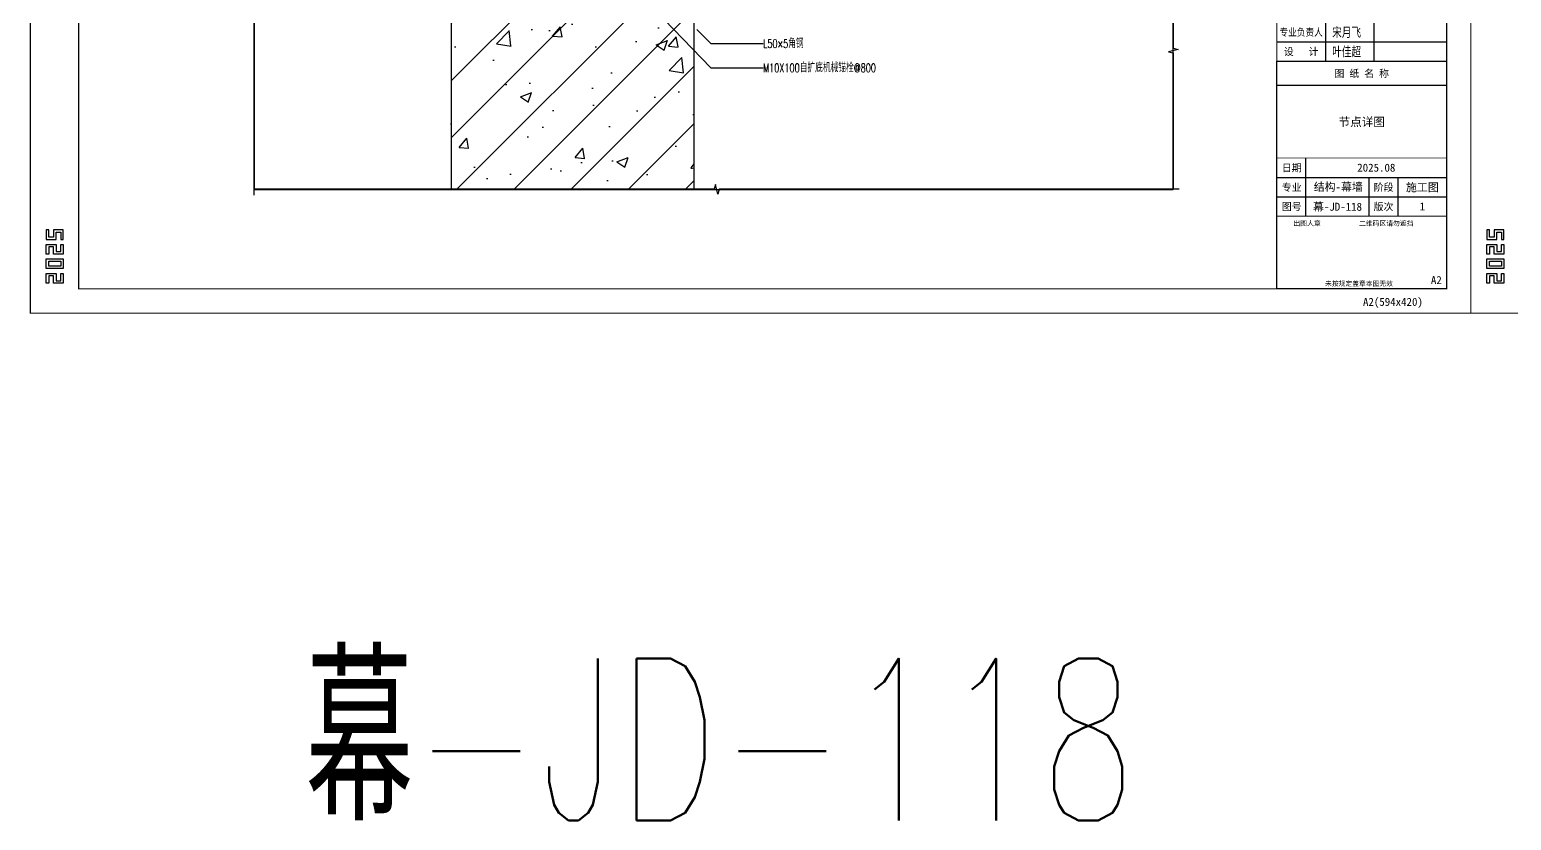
# Model space of a CAD drawing. Extents: x -160106 to 966792, y -663931 to 1550022.
# Drawn here: x -46271 to -44438, y -87453 to -86474 of the extents above; entities that cross this region are included whole.
import ezdxf
from ezdxf.enums import TextEntityAlignment as Align
from ezdxf.xclip import XClip

# ---------------------------------------------------------------- set-up
doc = ezdxf.new("R2010")
doc.units = 0
for name, color, linetype in [('!ZN1-填充-8', 8, 'Continuous'), ('!ZN1-文字-7', 7, 'Continuous'), ('!ZN1-标注-173', 173, 'Continuous'), ('0-cxFrame', 155, 'Continuous'), ('3符号', 173, 'Continuous'), ('AS-COLN', 6, 'Continuous'), ('qianming', 155, 'Continuous')]:
    doc.layers.add(name, color=color, linetype=linetype)
doc.layers.add('0-cxText', color=131, linetype='Continuous', lineweight=25)
doc.styles.add('BZHZ', font='bzxw', dxfattribs={"width": 0.8, "bigfont": 'bzhz'})
doc.styles.add('cx_biaoti', font='')
doc.styles.add('cx_tuming', font='simhei.ttf')
doc.styles.add('cx_tuqian1', font='')
doc.styles.add('ZNDimTStyle', font='ROMANS.shx', dxfattribs={"width": 0.7, "bigfont": 'CHINESE.shx'})
doc.styles.add('ZNTextStyle', font='ROMANS.shx', dxfattribs={"width": 0.7, "bigfont": 'CHINESE.shx'})
doc.styles.add('黑体', font='simhei.ttf', dxfattribs={"height": 12})
doc.styles.get('cx_biaoti').set_extended_font_data('SimSun')
doc.styles.get('cx_tuqian1').set_extended_font_data('SimSun')
doc.dimstyles.new('ZN机械-3', dxfattribs={"dimscale": 3, "dimtxt": 2.5, "dimasz": 1.5, "dimexe": 1, "dimexo": 2, "dimgap": 0.9, "dimtad": 1, "dimdec": 0, "dimzin": 0, "dimdsep": 46, "dimtxsty": 'ZNDimTStyle', "dimcen": 2.5, "dimdle": 1, "dimclrd": 173, "dimclre": 173, "dimclrt": 7, "dimazin": 2, "dimtfac": 1, "dimtdec": 4, "dimtix": 1, "dimtmove": 2, "dimatfit": 3, "dimfxl": 0, "dimfrac": 2, "dimtolj": 1, "dimtzin": 0, "dimarcsym": 0})

# ---------------------------------------------------------------- blocks, each defined once
blk = doc.blocks.new('20250910150331')
at = {"layer": '!ZN1-填充-8', "ltscale": 20}
h = blk.add_hatch(dxfattribs=at)
h.set_pattern_fill('钢筋混凝土', color=256, scale=20)
h.set_pattern_definition([(45, (62517.96, 67904.193), (-35.35534, 35.35534), []), (50, (62517.96, 67904.19), (143.45204, -12.55043), [15, -165]), (355, (62517.96, 67904.2), (-27.75027, 150.43843), [12, -132]), (100.4514, (62529.92, 67903.15), (115.70188, 137.8879), [12.74804, -140.22842]), (46.1842, (62517.96, 67944.2), (213.4482, -33.1038), [22.5, -247.5]), (96.6356, (62535.75, 67941.43), (186.93254, 194.82357), [19.12206, -210.3426]), (351.1842, (62517.96, 67944.2), (186.9324, 194.8237), [18, -198]), (21, (62537.96, 67934.19), (119.38141, -80.52378), [15, -165]), (326, (62537.96, 67934.2), (48.66307, 145.03), [12, -132]), (71.4514, (62547.91, 67927.48), (168.04453, 64.5061), [12.74804, -140.22842]), (37.5, (62517.96, 67904.193), (2.43197, 66.57877), [0, -130.4, 0, -134, 0, -132.5]), (7.5, (62517.96, 67904.19), (52.61391, 78.88234), [0, -76.4, 0, -127.4, 0, -50.5]), (327.5, (62473.36, 67904.193), (106.764487, -4.510974), [0, -50, 0, -156, 0, -207]), (317.5, (62453.36, 67904.19), (116.63723, 20.021), [0, -65, 0, -103.6, 0, -147])])
h.paths.add_polyline_path([(199.4, 0), (199.2, -580), (200, -967.5), (500, -967.5), (500, -250), (719.8, -250), (719.8, 0)])
at = {"layer": 'AS-COLN'}
for p, q in [((200, -967.5), (200, 0)), ((500, -967.5), (500, -250))]:
    blk.add_line(p, q, dxfattribs=at)
blk = doc.blocks.new('zjcx_lan_qianzi(Dragon)')
for p, q in [((-7000, 4800), (0, 4800)), ((-5000, 4800), (-5000, 0)), ((-3000, 4800), (-3000, 0)), ((-7000, 4000), (0, 4000)), ((-7000, 3200), (0, 3200)), ((-7000, 2400), (0, 2400)), ((-7000, 1600), (0, 1600)), ((-7000, 800), (0, 800))]:
    blk.add_line(p, q)
at = {"const_width": 30}
blk.add_lwpolyline([(-7000, 5600), (0, 5600)], dxfattribs=at)
blk.add_lwpolyline([(-7000, 5600), (0, 5600), (0, 0), (-7000, 0)], close=True, dxfattribs=at)
at = {"style": 'cx_biaoti'}
for s, p in [('签  字  栏', (-3500, 5200)), ('审   定', (-6000, 4400)), ('审   核', (-6000, 3600)), ('校   对', (-6000, 2800)), ('设   计', (-6000, 400))]:
    blk.add_text(s, height=300, dxfattribs=at).set_placement(p, align=Align.MIDDLE)
at = {"style": 'cx_biaoti', "width": 0.85}
for s, p in [('项目负责人', (-6000, 2000)), ('专业负责人', (-6000, 1200))]:
    blk.add_text(s, height=300, dxfattribs=at).set_placement(p, align=Align.MIDDLE)
blk = doc.blocks.new('T-签字(Dragon)')
at = {"layer": '0-cxFrame'}
blk.add_blockref('zjcx_lan_qianzi(Dragon)', (0, 0), dxfattribs=at)
at = {"layer": 'qianming', "style": 'BZHZ', "width": 0.8}
for s, p in [('杨永良', (-4124, 4400)), ('姚建中', (-4124, 3600)), ('姜旭超', (-4124, 2800)), ('宋月飞', (-4124, 2000)), ('宋月飞', (-4124, 1200)), ('叶佳超', (-4124, 400))]:
    blk.add_text(s, height=450, dxfattribs=at).set_placement(p, align=Align.MIDDLE)
blk = doc.blocks.new('zjcx_lan_tuming(Dragon)')
for p, q in [((-7000, 8400), (0, 8400)), ((-5800, 3000), (-5800, 5400)), ((-7000, 4600), (0, 4600)), ((-3200, 3000), (-3200, 4600)), ((-2000, 3000), (-2000, 4600)), ((-7000, 3800), (0, 3800))]:
    blk.add_line(p, q)
at = {"const_width": 30}
for points in [[(-7000, 9400), (0, 9400)], [(-7000, 5400), (0, 5400)], [(-7000, 3000), (0, 3000)], [(-7000, 0), (0, 0)]]:
    blk.add_lwpolyline(points, dxfattribs=at)
blk.add_lwpolyline([(-7000, 9400), (0, 9400), (0, 0), (-7000, 0)], close=True)
at = {"style": 'cx_biaoti'}
for s, p in [('图 纸 名 称', (-3500, 8900)), ('日期', (-6388, 5000)), ('专业', (-6388, 4200)), ('阶段', (-2600, 4200)), ('图号', (-6388, 3400)), ('版次', (-2600, 3400))]:
    blk.add_text(s, height=300, dxfattribs=at).set_placement(p, align=Align.MIDDLE)
for s, p in [('出图人章', (-6316, 2607)), ('二维码区请勿遮挡', (-3609, 2607)), ('未按规定盖章本图无效', (-5013, 120))]:
    blk.add_text(s, height=200, dxfattribs=at).set_placement(p)
blk = doc.blocks.new('T-图签(Dragon)')
blk.add_blockref('zjcx_lan_tuming(Dragon)', (0, 0))
at = {"color": 3, "style": 'cx_biaoti'}
for s, p in [('2025.08', (-2900, 5000)), ('结构-幕墙 ', (-4356, 4219)), ('施工图', (-1000, 4200))]:
    blk.add_text(s, height=330, dxfattribs=at).set_placement(p, align=Align.MIDDLE)
blk = doc.blocks.new('zjcx_T2(Dragon)')
at = {"layer": '0-cxFrame', "const_width": 50}
blk.add_lwpolyline([(-7000, 40000), (0, 40000), (0, 0), (-7000, 0)], close=True, dxfattribs=at)
at = {"layer": '0-cxFrame'}
for name, p in [('T-签字(Dragon)', (0, 9400)), ('T-图签(Dragon)', (0, 0))]:
    blk.add_blockref(name, p, dxfattribs=at)
blk = doc.blocks.new('TK22.A2 L(Dragon)')
at = {"layer": '0-cxFrame', "color": 7, "const_width": 0.5}
blk.add_lwpolyline([(0, 0), (-594, 0), (-594, 420), (0, 420)], close=True, dxfattribs=at)
at = {"layer": '0-cxFrame', "const_width": 0.5}
for points in [[(-80, 10), (-574, 10), (-574, 410), (-80, 410)], [(-10, 10), (-80, 10), (-80, 410), (-10, 410)]]:
    blk.add_lwpolyline(points, close=True, dxfattribs=at)
at = {"layer": 'Defpoints', "color": 2}
for points in [[(-586.37, 34.37), (-587.37, 34.37), (-587.37, 30.37), (-583.37, 30.37), (-583.37, 33.37), (-581.37, 33.37), (-581.37, 30.37), (-580.37, 30.37), (-580.37, 34.37), (-584.37, 34.37), (-584.37, 31.37), (-586.37, 31.37), (-586.37, 34.37)], [(-586.37, 24.37), (-587.37, 24.37), (-587.37, 28.37), (-583.37, 28.37), (-583.37, 25.37), (-581.37, 25.37), (-581.37, 28.37), (-580.37, 28.37), (-580.37, 24.37), (-584.37, 24.37), (-584.37, 27.37), (-586.37, 27.37), (-586.37, 24.37)], [(-586.37, 12.37), (-587.37, 12.37), (-587.37, 16.37), (-583.37, 16.37), (-583.37, 13.37), (-581.37, 13.37), (-581.37, 16.37), (-580.37, 16.37), (-580.37, 12.37), (-584.37, 12.37), (-584.37, 15.37), (-586.37, 15.37), (-586.37, 12.37)]]:
    blk.add_lwpolyline(points, dxfattribs=at)
for points in [[(-587.37, 18.37), (-587.37, 22.37), (-580.37, 22.37), (-580.37, 18.37)], [(-586.37, 19.37), (-586.37, 21.37), (-581.37, 21.37), (-581.37, 19.37)]]:
    blk.add_lwpolyline(points, close=True, dxfattribs=at)
at = {"layer": '0-cxFrame', "xscale": 0.01, "yscale": 0.01, "zscale": 0.01}
blk.add_blockref('zjcx_T2(Dragon)', (-10, 10), dxfattribs=at)
at = {"style": '黑体', "flags": 4}
blk.add_attdef('图幅', text='', height=3.3, dxfattribs=at).set_placement((-40, 3), align=Align.RIGHT)
at = {"layer": '0-cxFrame', "style": '黑体'}
blk.add_text('(594x420)', height=3.3, dxfattribs=at).set_placement((-40, 3))
at = {"layer": '0-cxText', "flags": 4}
for tag, height, style, p in [('建设单位', 3.5, 'cx_tuming', (-45, 240)), ('项目名称', 3.5, 'cx_tuming', (-45, 210)), ('子项名称', 3.5, 'cx_tuming', (-45, 180)), ('工程编号', 3.3, 'cx_tuqian1', (-35, 165)), ('图名1', 3.5, 'cx_tuming', (-45, 87)), ('图名2', 3.5, 'cx_tuming', (-45, 79)), ('图名3', 3.5, 'cx_tuming', (-45, 71)), ('出图日期', 3.3, 'cx_tuqian1', (-39, 60)), ('专业', 3.3, 'cx_tuqian1', (-55, 52)), ('图号', 3.3, 'cx_tuqian1', (-55, 44)), ('版次', 3.3, 'cx_tuqian1', (-20, 44))]:
    blk.add_attdef(tag, text='', height=height, dxfattribs=dict(at, style=style)).set_placement(p, align=Align.MIDDLE)
at = {"layer": 'Defpoints', "color": 6, "flags": 4}
for tag, height, style, p in [('tufu', 3.3, '黑体', (-12, 12)), ('dwfname', 4, 'cx_tuqian1', (-80, 3))]:
    blk.add_attdef(tag, text='', height=height, dxfattribs=dict(at, style=style)).set_placement(p, align=Align.RIGHT)

msp = doc.modelspace()

# ---------------------------------------------------------------- block references
at = {"ltscale": 200}
ref = msp.add_blockref('20250910150331', (-45948.86, -86135.54), dxfattribs=at)
XClip(ref).set_block_clipping_path([(-44.1965398989, -536.4070034617), (1092.7044166299, 445.7765599565)])
at = {"layer": '0-cxFrame', "xscale": 3, "yscale": 3, "zscale": 3}
msp.add_blockref('TK22.A2 L(Dragon)', (-42706.09, -86825.19), dxfattribs=at)

# ---------------------------------------------------------------- texts
at = {"layer": '!ZN1-文字-7', "ltscale": 20, "style": 'ZNTextStyle', "width": 0.7}
msp.add_text('幕-JD-118', height=200.258, dxfattribs=at).set_placement((-45929.55, -87353.06, 0), align=Align.MIDDLE_LEFT)

# ---------------------------------------------------------------- next in the draw order: linework, layer by layer
at = {"layer": '3符号', "elevation": 0}
for points in [[(-45993.05, -86679.14), (-45993.05, -86187.45), (-45999.05, -86185.95), (-45987.05, -86182.95), (-45993.05, -86181.45), (-45993.05, -85689.76)], [(-44856.15, -86328.34), (-44856.15, -86497.14), (-44850.15, -86498.64), (-44862.15, -86501.64), (-44856.15, -86503.14), (-44856.15, -86671.94)], [(-44848.95, -86671.94), (-45418, -86671.94), (-45419.5, -86677.94), (-45422.5, -86665.94), (-45424, -86671.94), (-45993.05, -86671.94)]]:
    msp.add_lwpolyline(points, dxfattribs=at)

# ---------------------------------------------------------------- next in the draw order: block references
at = {"layer": '0-cxFrame'}
ref = msp.add_blockref('TK22.A2 L(Dragon)', (-44488.09, -86825.19), dxfattribs=dict(at, xscale=3, yscale=3, zscale=3))
ref.add_attrib('图名2', '节点详图', dxfattribs={"layer": '0-cxText', "height": 10.5, "style": 'cx_tuming'}).set_placement((-44623.09, -86588.19), align=Align.MIDDLE)
ref.add_attrib('图号', '幕-JD-118', dxfattribs={"layer": '0-cxText', "height": 9.9, "style": 'cx_tuqian1'}).set_placement((-44653.09, -86693.19), align=Align.MIDDLE)
ref.add_attrib('版次', '1', dxfattribs={"layer": '0-cxText', "height": 9.9, "style": 'cx_tuqian1'}).set_placement((-44548.09, -86693.19), align=Align.MIDDLE)
ref.add_attrib('图幅', 'A2', dxfattribs={"layer": '0', "height": 9.9, "style": '黑体'}).set_placement((-44608.09, -86816.19), align=Align.RIGHT)
ref.add_attrib('tufu', 'A2', dxfattribs={"layer": 'Defpoints', "color": 6, "height": 9.9, "style": '黑体'}).set_placement((-44524.09, -86789.19), align=Align.RIGHT)

# ---------------------------------------------------------------- next in the draw order: texts
at = {"layer": '!ZN1-文字-7', "ltscale": 20, "style": 'ZNTextStyle', "width": 0.7}
for s, p in [('L50×5角钢', (-45363.67, -86491.58)), ('M10X100自扩底机械锚栓@800', (-45363.67, -86521.58))]:
    msp.add_text(s, height=10.5, dxfattribs=at).set_placement(p, align=Align.MIDDLE_LEFT)

# ---------------------------------------------------------------- next in the draw order: leaders
at = {"layer": '!ZN1-标注-173'}
for points in [[(-45486.05, -86461.62), (-45428.28, -86521.58), (-45363.67, -86521.58)], [(-45445.52, -86474.21), (-45428.28, -86491.58), (-45363.67, -86491.58)]]:
    msp.add_leader(points, dimstyle='ZN机械-3', dxfattribs=at)

doc.saveas('drawing.dxf')
